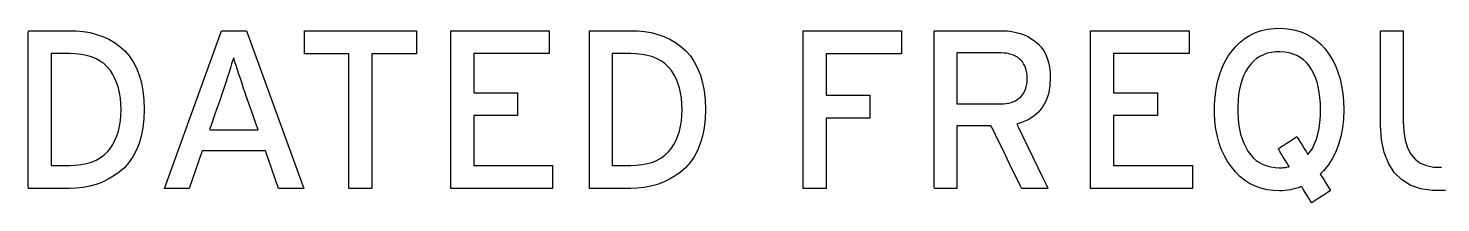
# Model space of a CAD drawing. Extents: x 1 to 47.7, y 0.2 to 33.4.
# Drawn here: x 4.869 to 7.22, y 20.372 to 20.662 of the extents above; entities that cross this region are included whole.
import ezdxf

# ---------------------------------------------------------------- set-up
doc = ezdxf.new("R2010")
doc.units = 0
doc.header["$MEASUREMENT"] = 0
doc.layers.add('6_0____DWG', color=7, linetype='CONTINUOUS')

msp = doc.modelspace()

# ---------------------------------------------------------------- linework, layer by layer
at = {"layer": '6_0____DWG'}
for points in [[(5.0622, 20.527), (5.0615, 20.5113), (5.0599, 20.4966), (5.0572, 20.4829), (5.0536, 20.4703), (5.0489, 20.4587), (5.0433, 20.4482), (5.0367, 20.4387), (5.0291, 20.4302), (5.0206, 20.4229), (5.0117, 20.4164), (5.0023, 20.4109), (4.9924, 20.4062), (4.9822, 20.4023), (4.9714, 20.3994), (4.9603, 20.3973), (4.9486, 20.3962), (4.9383, 20.3958), (4.9348, 20.3958), (4.9272, 20.3958), (4.9166, 20.3958), (4.9046, 20.3958), (4.8924, 20.3958), (4.8816, 20.3958), (4.8734, 20.3958), (4.8693, 20.3958), (4.869, 20.4012), (4.869, 20.424), (4.869, 20.4599), (4.869, 20.5038), (4.869, 20.5503), (4.869, 20.5941), (4.869, 20.6301), (4.869, 20.6529), (4.8693, 20.6582), (4.8734, 20.6582), (4.8816, 20.6582), (4.8924, 20.6582), (4.9046, 20.6582), (4.9166, 20.6582), (4.9272, 20.6582), (4.9348, 20.6582), (4.9383, 20.6582), (4.9488, 20.658), (4.9607, 20.6569), (4.972, 20.655), (4.9828, 20.6522), (4.9932, 20.6485), (5.0031, 20.6439), (5.0125, 20.6384), (5.0213, 20.632), (5.0297, 20.6247), (5.0372, 20.6162), (5.0437, 20.6067), (5.0492, 20.5961), (5.0537, 20.5844), (5.0573, 20.5717), (5.0599, 20.5579), (5.0615, 20.543)], [(5.996, 20.527), (5.9953, 20.5113), (5.9937, 20.4966), (5.991, 20.4829), (5.9874, 20.4703), (5.9828, 20.4587), (5.9771, 20.4482), (5.9705, 20.4387), (5.9629, 20.4302), (5.9544, 20.4229), (5.9455, 20.4164), (5.9361, 20.4109), (5.9263, 20.4062), (5.916, 20.4023), (5.9053, 20.3994), (5.8941, 20.3973), (5.8825, 20.3962), (5.8721, 20.3958), (5.8687, 20.3958), (5.861, 20.3958), (5.8504, 20.3958), (5.8384, 20.3958), (5.8263, 20.3958), (5.8154, 20.3958), (5.8072, 20.3958), (5.8031, 20.3958), (5.8029, 20.4012), (5.8029, 20.424), (5.8029, 20.4599), (5.8029, 20.5038), (5.8029, 20.5503), (5.8029, 20.5941), (5.8029, 20.6301), (5.8029, 20.6529), (5.8031, 20.6582), (5.8072, 20.6582), (5.8154, 20.6582), (5.8263, 20.6582), (5.8384, 20.6582), (5.8504, 20.6582), (5.861, 20.6582), (5.8687, 20.6582), (5.8721, 20.6582), (5.8827, 20.658), (5.8945, 20.6569), (5.9058, 20.655), (5.9167, 20.6522), (5.927, 20.6485), (5.9369, 20.6439), (5.9463, 20.6384), (5.9552, 20.632), (5.9635, 20.6247), (5.971, 20.6162), (5.9775, 20.6067), (5.983, 20.5961), (5.9876, 20.5844), (5.9911, 20.5717), (5.9937, 20.5579), (5.9954, 20.543)], [(6.57, 20.5798), (6.5691, 20.5658), (6.5667, 20.5532), (6.5628, 20.542), (6.5575, 20.532), (6.5508, 20.5234), (6.5426, 20.516), (6.533, 20.51), (6.5219, 20.5054), (6.5143, 20.5025), (6.5175, 20.4959), (6.5236, 20.4834), (6.5316, 20.4669), (6.5404, 20.4486), (6.5493, 20.4304), (6.5571, 20.4142), (6.5629, 20.4021), (6.5658, 20.3961), (6.5651, 20.3958), (6.5614, 20.3958), (6.5556, 20.3958), (6.5485, 20.3958), (6.5409, 20.3958), (6.5336, 20.3958), (6.5275, 20.3958), (6.5234, 20.3958), (6.522, 20.3959), (6.5198, 20.4004), (6.5146, 20.4111), (6.5073, 20.4262), (6.4988, 20.4437), (6.4902, 20.4615), (6.4822, 20.4779), (6.4759, 20.4909), (6.4722, 20.4985), (6.4712, 20.4997), (6.4673, 20.4997), (6.4604, 20.4997), (6.4514, 20.4997), (6.4416, 20.4997), (6.4319, 20.4997), (6.4234, 20.4997), (6.4172, 20.4997), (6.4143, 20.4997), (6.4142, 20.4971), (6.4142, 20.4878), (6.4142, 20.4737), (6.4142, 20.4567), (6.4142, 20.4388), (6.4142, 20.4218), (6.4142, 20.4077), (6.4142, 20.3985), (6.4142, 20.3958), (6.4123, 20.3958), (6.4083, 20.3958), (6.4028, 20.3958), (6.3965, 20.3958), (6.39, 20.3958), (6.3842, 20.3958), (6.3797, 20.3958), (6.3772, 20.3958), (6.3769, 20.3988), (6.3769, 20.418), (6.3769, 20.4508), (6.3769, 20.4922), (6.3769, 20.5374), (6.3769, 20.5815), (6.3769, 20.6195), (6.3769, 20.6467), (6.3769, 20.6581), (6.3804, 20.6582), (6.3908, 20.6582), (6.4063, 20.6582), (6.4247, 20.6582), (6.444, 20.6582), (6.462, 20.6582), (6.4768, 20.6582), (6.4861, 20.6582), (6.4905, 20.6582), (6.4983, 20.6578), (6.5058, 20.6569), (6.5129, 20.6555), (6.5198, 20.6536), (6.5263, 20.6513), (6.5326, 20.6484), (6.5385, 20.645), (6.5442, 20.6411), (6.5495, 20.6366), (6.5542, 20.6315), (6.5584, 20.6259), (6.5619, 20.6196), (6.5647, 20.6128), (6.567, 20.6054), (6.5686, 20.5975), (6.5697, 20.5889)], [(7.0584, 20.5271), (7.0577, 20.5112), (7.056, 20.4963), (7.0533, 20.4822), (7.0496, 20.469), (7.0449, 20.4567), (7.0392, 20.4452), (7.0325, 20.4347), (7.0247, 20.4251), (7.0193, 20.4193), (7.0204, 20.4176), (7.0224, 20.4144), (7.025, 20.4103), (7.0279, 20.4056), (7.0308, 20.401), (7.0333, 20.3968), (7.0353, 20.3938), (7.0362, 20.3923), (7.0356, 20.3918), (7.033, 20.3901), (7.0289, 20.3874), (7.0238, 20.3841), (7.0184, 20.3806), (7.0133, 20.3772), (7.0089, 20.3744), (7.006, 20.3725), (7.005, 20.3719), (7.0043, 20.373), (7.0025, 20.3758), (7.0001, 20.3797), (6.9972, 20.3842), (6.9943, 20.3889), (6.9916, 20.3931), (6.9895, 20.3965), (6.9882, 20.3985), (6.9862, 20.3981), (6.9822, 20.3967), (6.9781, 20.3955), (6.9738, 20.3945), (6.9695, 20.3936), (6.9652, 20.3928), (6.9607, 20.3923), (6.9561, 20.3919), (6.9514, 20.3916), (6.9413, 20.3921), (6.9306, 20.3936), (6.9204, 20.3961), (6.9107, 20.3996), (6.9017, 20.404), (6.8933, 20.4094), (6.8854, 20.4158), (6.8781, 20.4231), (6.8713, 20.4314), (6.8651, 20.4403), (6.8597, 20.4499), (6.855, 20.46), (6.8511, 20.4709), (6.848, 20.4824), (6.8456, 20.4945), (6.844, 20.5073), (6.8432, 20.5208), (6.8433, 20.5347), (6.8441, 20.5481), (6.8458, 20.5609), (6.8482, 20.573), (6.8514, 20.5845), (6.8554, 20.5954), (6.8601, 20.6056), (6.8656, 20.6152), (6.8719, 20.6241), (6.8787, 20.6322), (6.8861, 20.6394), (6.894, 20.6456), (6.9025, 20.6508), (6.9116, 20.6551), (6.9213, 20.6584), (6.9315, 20.6607), (6.9423, 20.6621), (6.9537, 20.6624), (6.9649, 20.6614), (6.9755, 20.6596), (6.9855, 20.6567), (6.995, 20.6529), (7.0039, 20.6481), (7.0122, 20.6423), (7.02, 20.6356), (7.0272, 20.6279), (7.0337, 20.6193), (7.0394, 20.61), (7.0444, 20.6001), (7.0486, 20.5895), (7.0521, 20.5783), (7.0548, 20.5665), (7.0567, 20.554), (7.0579, 20.5409)], [(5.0234, 20.527), (5.0231, 20.5368), (5.0223, 20.5462), (5.0209, 20.555), (5.019, 20.5633), (5.0165, 20.5712), (5.0134, 20.5786), (5.0098, 20.5855), (5.0057, 20.5919), (5.0008, 20.5978), (4.9953, 20.6031), (4.989, 20.6076), (4.982, 20.6115), (4.9743, 20.6146), (4.966, 20.617), (4.9569, 20.6188), (4.9472, 20.6198), (4.9383, 20.6202), (4.9367, 20.6202), (4.9333, 20.6202), (4.9285, 20.6202), (4.9231, 20.6202), (4.9176, 20.6202), (4.9127, 20.6202), (4.909, 20.6202), (4.9072, 20.6202), (4.9071, 20.6164), (4.9071, 20.6002), (4.9071, 20.5747), (4.9071, 20.5435), (4.9071, 20.5105), (4.9071, 20.4794), (4.9071, 20.4539), (4.9071, 20.4377), (4.9072, 20.4339), (4.909, 20.4339), (4.9127, 20.4339), (4.9176, 20.4339), (4.9231, 20.4339), (4.9285, 20.4339), (4.9333, 20.4339), (4.9367, 20.4339), (4.9383, 20.4339), (4.9472, 20.4342), (4.9569, 20.4353), (4.966, 20.4371), (4.9743, 20.4396), (4.982, 20.4428), (4.989, 20.4467), (4.9953, 20.4514), (5.0008, 20.4567), (5.0057, 20.4627), (5.0098, 20.4691), (5.0134, 20.476), (5.0165, 20.4833), (5.019, 20.4911), (5.0209, 20.4994), (5.0223, 20.5081), (5.0231, 20.5173)], [(5.9572, 20.527), (5.957, 20.5368), (5.9561, 20.5462), (5.9547, 20.555), (5.9528, 20.5633), (5.9503, 20.5712), (5.9473, 20.5786), (5.9437, 20.5855), (5.9395, 20.5919), (5.9347, 20.5978), (5.9291, 20.6031), (5.9228, 20.6076), (5.9158, 20.6115), (5.9082, 20.6146), (5.8998, 20.617), (5.8908, 20.6188), (5.881, 20.6198), (5.8721, 20.6202), (5.8706, 20.6202), (5.8671, 20.6202), (5.8623, 20.6202), (5.8569, 20.6202), (5.8515, 20.6202), (5.8466, 20.6202), (5.8429, 20.6202), (5.841, 20.6202), (5.8409, 20.6164), (5.8409, 20.6002), (5.8409, 20.5747), (5.8409, 20.5435), (5.8409, 20.5105), (5.8409, 20.4794), (5.8409, 20.4539), (5.8409, 20.4377), (5.841, 20.4339), (5.8429, 20.4339), (5.8466, 20.4339), (5.8515, 20.4339), (5.8569, 20.4339), (5.8623, 20.4339), (5.8671, 20.4339), (5.8706, 20.4339), (5.8721, 20.4339), (5.881, 20.4342), (5.8908, 20.4353), (5.8998, 20.4371), (5.9082, 20.4396), (5.9158, 20.4428), (5.9228, 20.4467), (5.9291, 20.4514), (5.9347, 20.4567), (5.9395, 20.4627), (5.9437, 20.4691), (5.9473, 20.476), (5.9503, 20.4833), (5.9528, 20.4911), (5.9547, 20.4994), (5.9561, 20.5081), (5.957, 20.5173)], [(6.5316, 20.5787), (6.5314, 20.5835), (6.5308, 20.5881), (6.53, 20.5923), (6.5288, 20.5963), (6.5273, 20.6), (6.5256, 20.6033), (6.5235, 20.6064), (6.5211, 20.6091), (6.5183, 20.6117), (6.5153, 20.614), (6.5121, 20.6159), (6.5086, 20.6176), (6.5049, 20.6189), (6.501, 20.62), (6.4968, 20.6207), (6.4924, 20.6211), (6.4883, 20.6213), (6.4846, 20.6213), (6.4764, 20.6213), (6.4651, 20.6213), (6.4522, 20.6213), (6.4392, 20.6213), (6.4276, 20.6213), (6.4189, 20.6213), (6.4145, 20.6213), (6.4142, 20.6195), (6.4142, 20.6122), (6.4142, 20.6006), (6.4142, 20.5864), (6.4142, 20.5714), (6.4142, 20.5573), (6.4142, 20.5457), (6.4142, 20.5383), (6.4145, 20.5366), (6.4189, 20.5366), (6.4276, 20.5366), (6.4392, 20.5366), (6.4522, 20.5366), (6.4651, 20.5366), (6.4764, 20.5366), (6.4846, 20.5366), (6.4883, 20.5366), (6.4923, 20.5367), (6.4966, 20.5371), (6.5008, 20.5378), (6.5047, 20.5388), (6.5083, 20.5401), (6.5118, 20.5417), (6.515, 20.5435), (6.518, 20.5457), (6.5207, 20.5482), (6.5232, 20.5509), (6.5254, 20.5539), (6.5272, 20.5573), (6.5287, 20.5609), (6.5299, 20.5649), (6.5308, 20.5692), (6.5314, 20.5738)], [(7.0196, 20.5271), (7.0194, 20.5373), (7.0187, 20.5469), (7.0175, 20.556), (7.0159, 20.5646), (7.0138, 20.5727), (7.0112, 20.5803), (7.0082, 20.5873), (7.0047, 20.5939), (7.0007, 20.5998), (6.9963, 20.6051), (6.9914, 20.6097), (6.986, 20.6136), (6.9802, 20.6168), (6.974, 20.6194), (6.9674, 20.6214), (6.9603, 20.6226), (6.9527, 20.6232), (6.9451, 20.623), (6.9379, 20.6221), (6.9311, 20.6206), (6.9247, 20.6183), (6.9188, 20.6154), (6.9133, 20.6119), (6.9082, 20.6077), (6.9035, 20.6028), (6.8993, 20.5972), (6.8954, 20.591), (6.8921, 20.5842), (6.8892, 20.5769), (6.8868, 20.5691), (6.8849, 20.5608), (6.8834, 20.5519), (6.8824, 20.5426), (6.8819, 20.5327), (6.8819, 20.5225), (6.8824, 20.5127), (6.8833, 20.5034), (6.8847, 20.4946), (6.8866, 20.4862), (6.889, 20.4784), (6.8918, 20.4711), (6.8951, 20.4643), (6.8989, 20.4579), (6.9031, 20.4521), (6.9077, 20.4469), (6.9128, 20.4424), (6.9183, 20.4386), (6.9241, 20.4355), (6.9305, 20.4331), (6.9372, 20.4314), (6.9444, 20.4304), (6.951, 20.4301), (6.9532, 20.4301), (6.9553, 20.4302), (6.9574, 20.4303), (6.9594, 20.4305), (6.9614, 20.4308), (6.9633, 20.4311), (6.9651, 20.4315), (6.9668, 20.4319), (6.9674, 20.4324), (6.966, 20.4346), (6.9637, 20.4383), (6.9608, 20.4429), (6.9576, 20.448), (6.9545, 20.453), (6.9519, 20.4573), (6.95, 20.4603), (6.9492, 20.4616), (6.9501, 20.4622), (6.9531, 20.4642), (6.9574, 20.467), (6.9626, 20.4704), (6.968, 20.4739), (6.973, 20.4772), (6.9771, 20.4799), (6.9798, 20.4816), (6.9804, 20.4819), (6.9815, 20.4802), (6.9835, 20.4768), (6.9863, 20.4723), (6.9895, 20.4672), (6.9926, 20.462), (6.9955, 20.4574), (6.9976, 20.4539), (6.9988, 20.452), (7.0018, 20.4558), (7.0061, 20.4624), (7.0097, 20.4697), (7.0128, 20.4777), (7.0153, 20.4863), (7.0173, 20.4955), (7.0186, 20.5054), (7.0194, 20.5159)], [(5.2305, 20.5537), (5.2275, 20.5623), (5.2248, 20.5706), (5.2221, 20.5785), (5.2196, 20.5861), (5.2173, 20.5933), (5.2151, 20.6002), (5.213, 20.6067), (5.2111, 20.6129), (5.2093, 20.6093), (5.2074, 20.603), (5.2054, 20.5962), (5.2032, 20.5891), (5.2008, 20.5816), (5.1983, 20.5738), (5.1956, 20.5655), (5.1927, 20.5569), (5.1911, 20.5524), (5.1894, 20.5473), (5.1865, 20.539), (5.1829, 20.5287), (5.1791, 20.5178), (5.1756, 20.5075), (5.1727, 20.4992), (5.1709, 20.4941), (5.1712, 20.4932), (5.1769, 20.4932), (5.1873, 20.4932), (5.2008, 20.4932), (5.2155, 20.4932), (5.2297, 20.4932), (5.2415, 20.4932), (5.2494, 20.4932), (5.2515, 20.4933), (5.2503, 20.4967), (5.2478, 20.5039), (5.2444, 20.5137), (5.2406, 20.5246), (5.2369, 20.5353), (5.2336, 20.5446), (5.2313, 20.5512)]]:
    msp.add_lwpolyline(points, close=True, dxfattribs=at)
for points in [[(5.2856, 20.3958), (5.2636, 20.4581), (5.1585, 20.4581), (5.1367, 20.3958), (5.0959, 20.3958), (5.1904, 20.6582), (5.2321, 20.6582), (5.3277, 20.3958), (5.2856, 20.3958)], [(5.4408, 20.6198), (5.4408, 20.3958), (5.4028, 20.3958), (5.4028, 20.6198), (5.3286, 20.6198), (5.3286, 20.6582), (5.5151, 20.6582), (5.5151, 20.6198), (5.4408, 20.6198)], [(5.5723, 20.3958), (5.5723, 20.6582), (5.7361, 20.6582), (5.7361, 20.6202), (5.6104, 20.6202), (5.6104, 20.5549), (5.6834, 20.5549), (5.6834, 20.5169), (5.6104, 20.5169), (5.6104, 20.4339), (5.7416, 20.4339), (5.7416, 20.3958), (5.5723, 20.3958)], [(6.1967, 20.6198), (6.1967, 20.5509), (6.2697, 20.5509), (6.2697, 20.5125), (6.1967, 20.5125), (6.1967, 20.3958), (6.1587, 20.3958), (6.1587, 20.6582), (6.3224, 20.6582), (6.3224, 20.6198), (6.1967, 20.6198)], [(6.6371, 20.3958), (6.6371, 20.6582), (6.8009, 20.6582), (6.8009, 20.6202), (6.6752, 20.6202), (6.6752, 20.5549), (6.7482, 20.5549), (6.7482, 20.5169), (6.6752, 20.5169), (6.6752, 20.4339), (6.8064, 20.4339), (6.8064, 20.3958), (6.6371, 20.3958)], [(7.2278, 20.3923), (7.2061, 20.392), (7.1863, 20.3951), (7.169, 20.4012), (7.1543, 20.4103), (7.1422, 20.4224), (7.1326, 20.4375), (7.1256, 20.4556), (7.1212, 20.4767), (7.1193, 20.5009), (7.1192, 20.5098), (7.1192, 20.5233), (7.1192, 20.5439), (7.1192, 20.5689), (7.1192, 20.5954), (7.1192, 20.6203), (7.1192, 20.641), (7.1192, 20.6545), (7.1193, 20.6582), (7.1212, 20.6582), (7.1254, 20.6582), (7.1311, 20.6582), (7.1376, 20.6582), (7.1441, 20.6582), (7.15, 20.6582), (7.1546, 20.6582), (7.157, 20.6582), (7.1573, 20.6561), (7.1573, 20.6445), (7.1573, 20.6251), (7.1573, 20.6009), (7.1573, 20.5747), (7.1573, 20.5494), (7.1573, 20.5278), (7.1573, 20.5127), (7.1573, 20.507), (7.1581, 20.4904), (7.1604, 20.4759), (7.1643, 20.4634), (7.1699, 20.4529), (7.1769, 20.4444), (7.1856, 20.438), (7.1958, 20.4336), (7.2076, 20.4312), (7.2208, 20.431)]]:
    msp.add_lwpolyline(points, dxfattribs=at)

doc.saveas('drawing.dxf')
